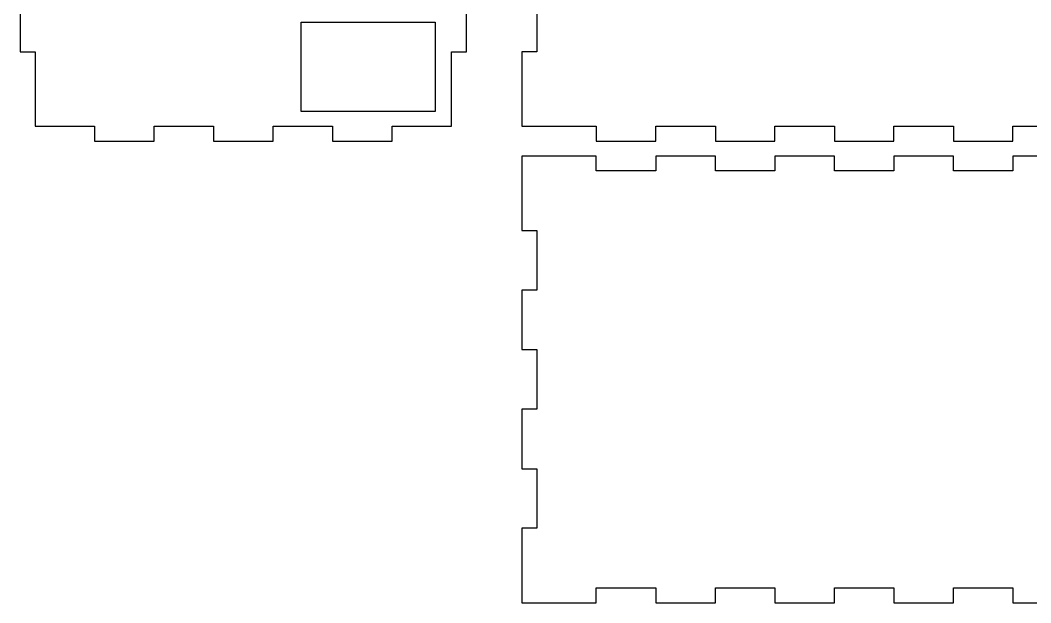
# Model space of a CAD drawing. Extents: x 106 to 417, y -126 to 436.
# Drawn here: x 106 to 309.7, y 142 to 259.4 of the extents above; entities that cross this region are included whole.
import ezdxf

# ---------------------------------------------------------------- set-up
doc = ezdxf.new("R2010")
doc.units = 0
doc.layers.add('Layer_1', color=7, linetype='CONTINUOUS')

msp = doc.modelspace()

# ---------------------------------------------------------------- linework, layer by layer
at = {"layer": 'Layer_1', "color": 7}
for p, q in [((105.95684, 267.987288), (105.95684, 252.98717)), ((195.957029, 252.98717), (195.957029, 267.987288)), ((210.136526, 267.987288), (210.136526, 252.98717)), ((162.632449, 258.987838), (189.632868, 258.987838)), ((162.632449, 240.987904), (162.632449, 258.987838)), ((162.632449, 258.987838), (162.632449, 258.987838)), ((189.632868, 258.987838), (189.632868, 240.987904)), ((105.95684, 252.98717), (108.957172, 252.98717)), ((108.957172, 252.98717), (108.957172, 237.987571)), ((192.956696, 237.987571), (192.956696, 252.98717)), ((192.956696, 252.98717), (195.957029, 252.98717)), ((210.136526, 252.98717), (207.13619, 252.98717)), ((207.13619, 252.98717), (207.13619, 237.987571)), ((189.632868, 240.987904), (162.632449, 240.987904)), ((108.957172, 237.987571), (120.956957, 237.987571)), ((120.956957, 237.987571), (120.956957, 234.987236)), ((132.95674, 234.987236), (132.95674, 237.987571)), ((132.95674, 237.987571), (144.957041, 237.987571)), ((144.957041, 237.987571), (144.957041, 234.987236)), ((156.956827, 234.987236), (156.956827, 237.987571)), ((156.956827, 237.987571), (168.957125, 237.987571)), ((168.957125, 237.987571), (168.957125, 234.987236)), ((180.956911, 234.987236), (180.956911, 237.987571)), ((180.956911, 237.987571), (192.956696, 237.987571)), ((207.13619, 237.987571), (222.136308, 237.987571)), ((222.136308, 237.987571), (222.136308, 234.987236)), ((234.13661, 234.987236), (234.13661, 237.987571)), ((234.13661, 237.987571), (246.136395, 237.987571)), ((246.136395, 237.987571), (246.136395, 234.987236)), ((258.136178, 234.987236), (258.136178, 237.987571)), ((258.136178, 237.987571), (270.136484, 237.987571)), ((270.136484, 237.987571), (270.136484, 234.987236)), ((282.136264, 234.987236), (282.136264, 237.987571)), ((282.136264, 237.987571), (294.136574, 237.987571)), ((294.136574, 237.987571), (294.136574, 234.987236)), ((306.136354, 234.987236), (306.136354, 237.987571)), ((306.136354, 237.987571), (321.136456, 237.987571)), ((120.956957, 234.987236), (132.95674, 234.987236)), ((144.957041, 234.987236), (156.956827, 234.987236)), ((168.957125, 234.987236), (180.956911, 234.987236)), ((222.136308, 234.987236), (234.13661, 234.987236)), ((246.136395, 234.987236), (258.136178, 234.987236)), ((270.136484, 234.987236), (282.136264, 234.987236)), ((294.136574, 234.987236), (306.136354, 234.987236)), ((222.13644, 231.987368), (207.13644, 231.987368)), ((207.13644, 231.987368), (207.13644, 216.987368)), ((222.13644, 228.987368), (222.13644, 231.987368)), ((246.136435, 231.987368), (234.13644, 231.987368)), ((234.13644, 231.987368), (234.13644, 228.987368)), ((246.13643, 228.987368), (246.136435, 231.987368)), ((270.13643, 231.987368), (258.13643, 231.987368)), ((258.13643, 231.987368), (258.13643, 228.987368)), ((270.13643, 228.987368), (270.13643, 231.987368)), ((294.13643, 231.987368), (282.13643, 231.987368)), ((282.13643, 231.987368), (282.13643, 228.987368)), ((294.13643, 228.987368), (294.13643, 231.987368)), ((321.13644, 231.987368), (306.13643, 231.987368)), ((306.13643, 231.987368), (306.13643, 228.987368)), ((234.13644, 228.987368), (222.13644, 228.987368)), ((258.13643, 228.987368), (246.13643, 228.987368)), ((282.13643, 228.987368), (270.13643, 228.987368)), ((297.13641, 228.987368), (294.13643, 228.987368)), ((306.13643, 228.987368), (297.13641, 228.987368)), ((207.13644, 216.987368), (210.13644, 216.987368)), ((210.13644, 216.987368), (210.13644, 204.987368)), ((210.13644, 204.987368), (207.13644, 204.987368)), ((207.13644, 204.987368), (207.13644, 192.987368)), ((207.13644, 192.987368), (210.13644, 192.987368)), ((210.13644, 192.987368), (210.13644, 180.987368)), ((210.13644, 180.987368), (207.13644, 180.987368)), ((207.13644, 180.987368), (207.13644, 168.987368)), ((207.13644, 168.987368), (210.13644, 168.987368)), ((210.13644, 168.987368), (210.13644, 156.987368)), ((210.13644, 156.987368), (207.13644, 156.987368)), ((207.13644, 156.987368), (207.13644, 141.987368)), ((222.13644, 141.987378), (222.13644, 144.987368)), ((222.13644, 144.987368), (234.13644, 144.987368)), ((234.13644, 144.987368), (234.13644, 141.987368)), ((246.13644, 141.987368), (246.13644, 144.987368)), ((246.13644, 144.987368), (258.13644, 144.987368)), ((258.13644, 144.987368), (258.13644, 141.987368)), ((270.13644, 141.987368), (270.13644, 144.987368)), ((270.13644, 144.987368), (282.13644, 144.987368)), ((282.13644, 144.987368), (282.13644, 141.987368)), ((294.13644, 141.987368), (294.13644, 144.987368)), ((294.13644, 144.987368), (297.13642, 144.987368)), ((297.13642, 144.987368), (306.13644, 144.987368)), ((306.13644, 144.987368), (306.13644, 141.987368)), ((207.13644, 141.987368), (222.13644, 141.987378)), ((234.13644, 141.987368), (246.13644, 141.987368)), ((258.13644, 141.987368), (270.13644, 141.987368)), ((282.13644, 141.987368), (294.13644, 141.987368)), ((306.13644, 141.987368), (318.13644, 141.987368))]:
    msp.add_line(p, q, dxfattribs=at)

doc.saveas('drawing.dxf')
